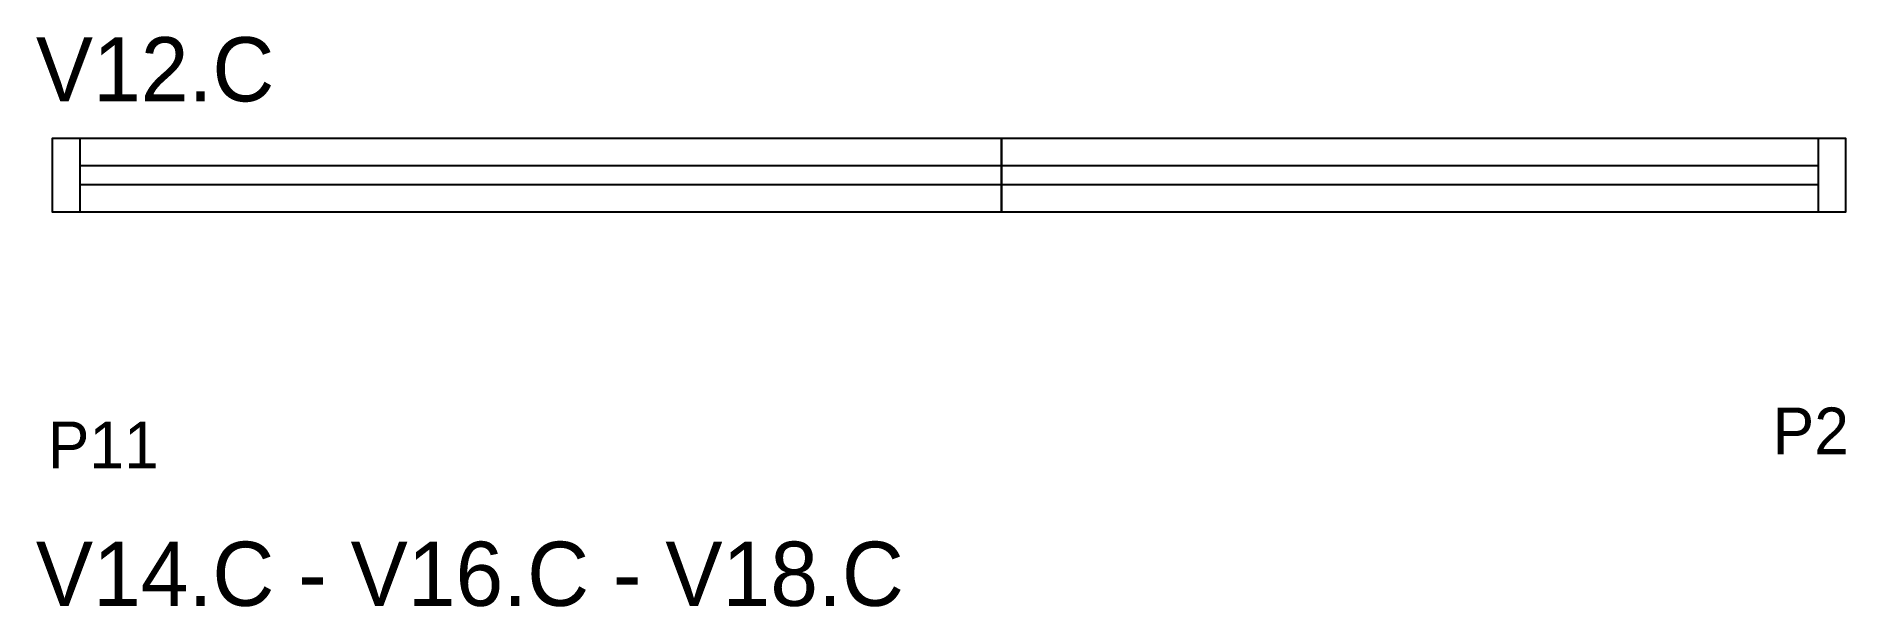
# Model space of a CAD drawing. Header units: metres. Extents: x 3948 to 4413, y -551 to -404.
import ezdxf

# ---------------------------------------------------------------- set-up
doc = ezdxf.new("R2010")
doc.units = ezdxf.units.M
for name, color, linetype in [('5', 7, 'Continuous'), ('NOMENCLATURA', 7, 'Continuous'), ('Painéis', 7, 'Continuous'), ('SARR_2.2x7', 7, 'Continuous')]:
    doc.layers.add(name, color=color, linetype=linetype)

msp = doc.modelspace()

# ---------------------------------------------------------------- linework, layer by layer
at = {"layer": 'Painéis', "color": 7, "lineweight": 25}
for points in [[(4196.08, -449.41), (3952.08, -449.41), (3952.08, -430.41), (4196.08, -430.41)], [(4196.08, -430.41), (4413.08, -430.41), (4413.08, -449.41), (4196.08, -449.41)]]:
    msp.add_lwpolyline(points, close=True, dxfattribs=at)
at = {"layer": 'SARR_2.2x7', "color": 7, "lineweight": 25}
for p, q in [((3959.08, -430.41), (3959.08, -449.41)), ((4406.08, -430.41), (4406.08, -449.41)), ((3959.08, -437.41), (4196.08, -437.41)), ((4196.08, -437.41), (4406.08, -437.41)), ((4196.08, -442.41), (3959.08, -442.41)), ((4406.08, -442.41), (4196.08, -442.41))]:
    msp.add_line(p, q, dxfattribs=at)

# ---------------------------------------------------------------- texts
at = {"layer": '5', "color": 7, "lineweight": 25}
for s, p in [('P2', (4394.38, -511.62)), ('P11', (3950.87, -515.23))]:
    msp.add_text(s, height=12, dxfattribs=at).set_placement(p)
at = {"layer": 'NOMENCLATURA', "color": 7, "lineweight": 25}
for s, p in [('V12.C', (3947.8, -420.94)), ('V14.C - V16.C - V18.C', (3947.8, -550.6))]:
    msp.add_text(s, height=16.5, dxfattribs=at).set_placement(p)

doc.saveas('drawing.dxf')
